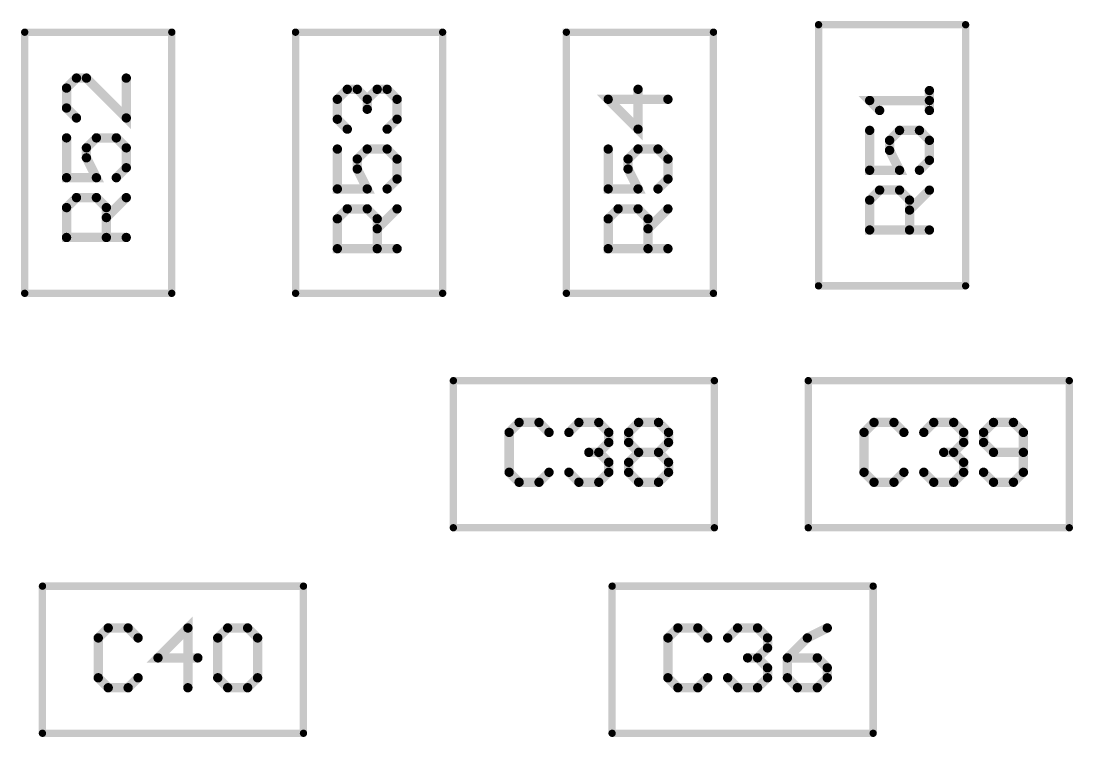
# Model space of a CAD drawing. Extents: x -4.2 to 14.8, y -3.5 to 8.8.
# Drawn here: x 0.659 to 1.222, y 3.129 to 3.512 of the extents above; entities that cross this region are included whole.
import ezdxf

# ---------------------------------------------------------------- set-up
doc = ezdxf.new("R2010")
doc.units = 0
doc.layers.add('2D_LINE_00', color=1, linetype='CONTINUOUS')

# ---------------------------------------------------------------- blocks, each defined once
blk = doc.blocks.new('SMOOTH_0$00394')
at = {"const_width": 0.00197}
blk.add_lwpolyline([(-0.00098, 0, 1), (0.00098, 0, 1)], format="xyb", close=True, dxfattribs=at)
blk = doc.blocks.new('DRAWING_3800')
at = {"layer": '2D_LINE_00', "const_width": 0.00394}
blk.add_lwpolyline([(0, 0), (0, 0.07874)], dxfattribs=at)
at = {"layer": '2D_LINE_00'}
for p in [(0, 0.07874), (0, 0)]:
    blk.add_blockref('SMOOTH_0$00394', p, dxfattribs=at)
blk = doc.blocks.new('DRAWING_3801')
at = {"layer": '2D_LINE_00', "const_width": 0.00394}
blk.add_lwpolyline([(0, 0), (0.13976, 0)], dxfattribs=at)
at = {"layer": '2D_LINE_00'}
for p in [(0, 0), (0.13976, 0)]:
    blk.add_blockref('SMOOTH_0$00394', p, dxfattribs=at)
blk = doc.blocks.new('DRAWING_3802')
at = {"layer": '2D_LINE_00', "const_width": 0.00394}
blk.add_lwpolyline([(0, 0), (0.13976, 0)], dxfattribs=at)
at = {"layer": '2D_LINE_00'}
for p in [(0, 0), (0.13976, 0)]:
    blk.add_blockref('SMOOTH_0$00394', p, dxfattribs=at)
blk = doc.blocks.new('DRAWING_3803')
at = {"layer": '2D_LINE_00', "const_width": 0.00394}
blk.add_lwpolyline([(0, 0), (0, 0.07874)], dxfattribs=at)
at = {"layer": '2D_LINE_00'}
for p in [(0, 0.07874), (0, 0)]:
    blk.add_blockref('SMOOTH_0$00394', p, dxfattribs=at)
blk = doc.blocks.new('DRAWING_4005')
at = {"layer": '2D_LINE_00', "const_width": 0.00394}
blk.add_lwpolyline([(0, 0), (0.07874, 0)], dxfattribs=at)
at = {"layer": '2D_LINE_00'}
for p in [(0, 0), (0.07874, 0)]:
    blk.add_blockref('SMOOTH_0$00394', p, dxfattribs=at)
blk = doc.blocks.new('DRAWING_4006')
at = {"layer": '2D_LINE_00', "const_width": 0.00394}
blk.add_lwpolyline([(0, 0), (0, 0.13976)], dxfattribs=at)
at = {"layer": '2D_LINE_00'}
for p in [(0, 0.13976), (0, 0)]:
    blk.add_blockref('SMOOTH_0$00394', p, dxfattribs=at)
blk = doc.blocks.new('DRAWING_4007')
at = {"layer": '2D_LINE_00', "const_width": 0.00394}
blk.add_lwpolyline([(0, 0), (0, 0.13976)], dxfattribs=at)
at = {"layer": '2D_LINE_00'}
for p in [(0, 0.13976), (0, 0)]:
    blk.add_blockref('SMOOTH_0$00394', p, dxfattribs=at)
blk = doc.blocks.new('DRAWING_4008')
at = {"layer": '2D_LINE_00', "const_width": 0.00394}
blk.add_lwpolyline([(0, 0), (0.07874, 0)], dxfattribs=at)
at = {"layer": '2D_LINE_00'}
for p in [(0, 0), (0.07874, 0)]:
    blk.add_blockref('SMOOTH_0$00394', p, dxfattribs=at)
blk = doc.blocks.new('DRAWING_4009')
at = {"layer": '2D_LINE_00', "const_width": 0.00394}
blk.add_lwpolyline([(0, 0), (0.07874, 0)], dxfattribs=at)
at = {"layer": '2D_LINE_00'}
for p in [(0, 0), (0.07874, 0)]:
    blk.add_blockref('SMOOTH_0$00394', p, dxfattribs=at)
blk = doc.blocks.new('DRAWING_4010')
at = {"layer": '2D_LINE_00', "const_width": 0.00394}
blk.add_lwpolyline([(0, 0), (0, 0.13976)], dxfattribs=at)
at = {"layer": '2D_LINE_00'}
for p in [(0, 0.13976), (0, 0)]:
    blk.add_blockref('SMOOTH_0$00394', p, dxfattribs=at)
blk = doc.blocks.new('DRAWING_4011')
at = {"layer": '2D_LINE_00', "const_width": 0.00394}
blk.add_lwpolyline([(0, 0), (0, 0.13976)], dxfattribs=at)
at = {"layer": '2D_LINE_00'}
for p in [(0, 0.13976), (0, 0)]:
    blk.add_blockref('SMOOTH_0$00394', p, dxfattribs=at)
blk = doc.blocks.new('DRAWING_4012')
at = {"layer": '2D_LINE_00', "const_width": 0.00394}
blk.add_lwpolyline([(0, 0), (0.07874, 0)], dxfattribs=at)
at = {"layer": '2D_LINE_00'}
for p in [(0, 0), (0.07874, 0)]:
    blk.add_blockref('SMOOTH_0$00394', p, dxfattribs=at)
blk = doc.blocks.new('DRAWING_4013')
at = {"layer": '2D_LINE_00', "const_width": 0.00394}
blk.add_lwpolyline([(0, 0), (0.07874, 0), (0.07874, 0.13976)], dxfattribs=at)
at = {"layer": '2D_LINE_00'}
for p in [(0.07874, 0.13976), (0, 0), (0.07874, 0)]:
    blk.add_blockref('SMOOTH_0$00394', p, dxfattribs=at)
blk = doc.blocks.new('DRAWING_4014')
at = {"layer": '2D_LINE_00', "const_width": 0.00394}
blk.add_lwpolyline([(0, 0), (0, 0.13976), (0.07874, 0.13976)], dxfattribs=at)
at = {"layer": '2D_LINE_00'}
for p in [(0, 0.13976), (0.07874, 0.13976), (0, 0)]:
    blk.add_blockref('SMOOTH_0$00394', p, dxfattribs=at)
blk = doc.blocks.new('DRAWING_4015')
at = {"layer": '2D_LINE_00', "const_width": 0.00394}
blk.add_lwpolyline([(0, 0), (0.07874, 0)], dxfattribs=at)
at = {"layer": '2D_LINE_00'}
for p in [(0, 0), (0.07874, 0)]:
    blk.add_blockref('SMOOTH_0$00394', p, dxfattribs=at)
blk = doc.blocks.new('DRAWING_4016')
at = {"layer": '2D_LINE_00', "const_width": 0.00394}
blk.add_lwpolyline([(0, 0), (0, 0.13976)], dxfattribs=at)
at = {"layer": '2D_LINE_00'}
for p in [(0, 0.13976), (0, 0)]:
    blk.add_blockref('SMOOTH_0$00394', p, dxfattribs=at)
blk = doc.blocks.new('DRAWING_4017')
at = {"layer": '2D_LINE_00', "const_width": 0.00394}
blk.add_lwpolyline([(0, 0), (0, 0.13976)], dxfattribs=at)
at = {"layer": '2D_LINE_00'}
for p in [(0, 0.13976), (0, 0)]:
    blk.add_blockref('SMOOTH_0$00394', p, dxfattribs=at)
blk = doc.blocks.new('DRAWING_4018')
at = {"layer": '2D_LINE_00', "const_width": 0.00394}
blk.add_lwpolyline([(0, 0), (0.07874, 0)], dxfattribs=at)
at = {"layer": '2D_LINE_00'}
for p in [(0, 0), (0.07874, 0)]:
    blk.add_blockref('SMOOTH_0$00394', p, dxfattribs=at)
blk = doc.blocks.new('DRAWING_4019')
at = {"layer": '2D_LINE_00', "const_width": 0.00394}
blk.add_lwpolyline([(0, 0), (0, 0.07874)], dxfattribs=at)
at = {"layer": '2D_LINE_00'}
for p in [(0, 0.07874), (0, 0)]:
    blk.add_blockref('SMOOTH_0$00394', p, dxfattribs=at)
blk = doc.blocks.new('DRAWING_4020')
at = {"layer": '2D_LINE_00', "const_width": 0.00394}
blk.add_lwpolyline([(0, 0), (0.13976, 0)], dxfattribs=at)
at = {"layer": '2D_LINE_00'}
for p in [(0, 0), (0.13976, 0)]:
    blk.add_blockref('SMOOTH_0$00394', p, dxfattribs=at)
blk = doc.blocks.new('DRAWING_4021')
at = {"layer": '2D_LINE_00', "const_width": 0.00394}
blk.add_lwpolyline([(0, 0), (0.13976, 0)], dxfattribs=at)
at = {"layer": '2D_LINE_00'}
for p in [(0, 0), (0.13976, 0)]:
    blk.add_blockref('SMOOTH_0$00394', p, dxfattribs=at)
blk = doc.blocks.new('DRAWING_4022')
at = {"layer": '2D_LINE_00', "const_width": 0.00394}
blk.add_lwpolyline([(0, 0), (0, 0.07874)], dxfattribs=at)
at = {"layer": '2D_LINE_00'}
for p in [(0, 0.07874), (0, 0)]:
    blk.add_blockref('SMOOTH_0$00394', p, dxfattribs=at)
blk = doc.blocks.new('DRAWING_4023')
at = {"layer": '2D_LINE_00', "const_width": 0.00394}
blk.add_lwpolyline([(0, 0), (0, 0.07874)], dxfattribs=at)
at = {"layer": '2D_LINE_00'}
for p in [(0, 0.07874), (0, 0)]:
    blk.add_blockref('SMOOTH_0$00394', p, dxfattribs=at)
blk = doc.blocks.new('DRAWING_4024')
at = {"layer": '2D_LINE_00', "const_width": 0.00394}
blk.add_lwpolyline([(0, 0), (0.13976, 0)], dxfattribs=at)
at = {"layer": '2D_LINE_00'}
for p in [(0, 0), (0.13976, 0)]:
    blk.add_blockref('SMOOTH_0$00394', p, dxfattribs=at)
blk = doc.blocks.new('DRAWING_4025')
at = {"layer": '2D_LINE_00', "const_width": 0.00394}
blk.add_lwpolyline([(0, 0), (0.13976, 0)], dxfattribs=at)
at = {"layer": '2D_LINE_00'}
for p in [(0, 0), (0.13976, 0)]:
    blk.add_blockref('SMOOTH_0$00394', p, dxfattribs=at)
blk = doc.blocks.new('DRAWING_4026')
at = {"layer": '2D_LINE_00', "const_width": 0.00394}
blk.add_lwpolyline([(0, 0), (0, 0.07874)], dxfattribs=at)
at = {"layer": '2D_LINE_00'}
for p in [(0, 0.07874), (0, 0)]:
    blk.add_blockref('SMOOTH_0$00394', p, dxfattribs=at)
blk = doc.blocks.new('DRAWING_4027')
at = {"layer": '2D_LINE_00', "const_width": 0.00394}
blk.add_lwpolyline([(0, 0), (0, 0.07874)], dxfattribs=at)
at = {"layer": '2D_LINE_00'}
for p in [(0, 0.07874), (0, 0)]:
    blk.add_blockref('SMOOTH_0$00394', p, dxfattribs=at)
blk = doc.blocks.new('DRAWING_4028')
at = {"layer": '2D_LINE_00', "const_width": 0.00394}
blk.add_lwpolyline([(0, 0), (0.13976, 0)], dxfattribs=at)
at = {"layer": '2D_LINE_00'}
for p in [(0, 0), (0.13976, 0)]:
    blk.add_blockref('SMOOTH_0$00394', p, dxfattribs=at)
blk = doc.blocks.new('DRAWING_4029')
at = {"layer": '2D_LINE_00', "const_width": 0.00394}
blk.add_lwpolyline([(0, 0), (0.13976, 0)], dxfattribs=at)
at = {"layer": '2D_LINE_00'}
for p in [(0, 0), (0.13976, 0)]:
    blk.add_blockref('SMOOTH_0$00394', p, dxfattribs=at)
blk = doc.blocks.new('DRAWING_4030')
at = {"layer": '2D_LINE_00', "const_width": 0.00394}
blk.add_lwpolyline([(0, 0), (0, 0.07874)], dxfattribs=at)
at = {"layer": '2D_LINE_00'}
for p in [(0, 0.07874), (0, 0)]:
    blk.add_blockref('SMOOTH_0$00394', p, dxfattribs=at)
blk = doc.blocks.new('SMOOTH_0$005')
at = {"const_width": 0.0025}
blk.add_lwpolyline([(-0.00125, 0, 1), (0.00125, 0, 1)], format="xyb", close=True, dxfattribs=at)
blk = doc.blocks.new('DRAWING_5589')
at = {"layer": '2D_LINE_00', "const_width": 0.005}
blk.add_lwpolyline([(0, 0), (-0.00533, 0.00533), (-0.016, 0.00533), (-0.02133, 0), (-0.02133, -0.02133), (-0.016, -0.02666), (-0.00533, -0.02666), (0, -0.02133)], dxfattribs=at)
at = {"layer": '2D_LINE_00'}
for p in [(-0.016, 0.00533), (-0.00533, 0.00533), (-0.02133, 0), (0, 0), (-0.02133, -0.02133), (0, -0.02133), (-0.016, -0.02666), (-0.00533, -0.02666)]:
    blk.add_blockref('SMOOTH_0$005', p, dxfattribs=at)
blk = doc.blocks.new('DRAWING_5590')
at = {"layer": '2D_LINE_00', "const_width": 0.005}
blk.add_lwpolyline([(0, 0), (0, 0.03199), (-0.016, 0.01599), (0.00533, 0.01599)], dxfattribs=at)
at = {"layer": '2D_LINE_00'}
for p in [(0, 0.03199), (-0.016, 0.01599), (0.00533, 0.01599), (0, 0)]:
    blk.add_blockref('SMOOTH_0$005', p, dxfattribs=at)
blk = doc.blocks.new('DRAWING_5591')
at = {"layer": '2D_LINE_00', "const_width": 0.005}
blk.add_lwpolyline([(0, 0), (0.00533, 0.00533), (0.01599, 0.00533), (0.02133, 0), (0.02133, -0.02133), (0.01599, -0.02666), (0.00533, -0.02666), (0, -0.02133), (0, 0)], dxfattribs=at)
at = {"layer": '2D_LINE_00'}
for p in [(0.00533, 0.00533), (0.01599, 0.00533), (0, 0), (0, 0), (0.02133, 0), (0, -0.02133), (0.02133, -0.02133), (0.00533, -0.02666), (0.01599, -0.02666)]:
    blk.add_blockref('SMOOTH_0$005', p, dxfattribs=at)
blk = doc.blocks.new('DRAWING_5684')
at = {"layer": '2D_LINE_00', "const_width": 0.005}
blk.add_lwpolyline([(0, 0), (-0.03199, 0), (-0.03199, 0.01599), (-0.02666, 0.02133), (-0.01599, 0.02133), (-0.01066, 0.01599), (-0.01066, 0)], dxfattribs=at)
at = {"layer": '2D_LINE_00'}
for p in [(-0.02666, 0.02133), (-0.01599, 0.02133), (-0.03199, 0.01599), (-0.01066, 0.01599), (-0.03199, 0), (-0.01066, 0), (0, 0)]:
    blk.add_blockref('SMOOTH_0$005', p, dxfattribs=at)
blk = doc.blocks.new('DRAWING_5685')
at = {"layer": '2D_LINE_00', "const_width": 0.005}
blk.add_lwpolyline([(0, 0), (0.01066, 0.01067)], dxfattribs=at)
at = {"layer": '2D_LINE_00'}
for p in [(0.01066, 0.01067), (0, 0)]:
    blk.add_blockref('SMOOTH_0$005', p, dxfattribs=at)
blk = doc.blocks.new('DRAWING_5686')
at = {"layer": '2D_LINE_00', "const_width": 0.005}
blk.add_lwpolyline([(0, 0), (0, -0.02133), (0.016, -0.02133), (0.01066, -0.01067), (0.01066, -0.00534), (0.016, 0), (0.02666, 0), (0.03199, -0.00534), (0.03199, -0.016), (0.02666, -0.02133)], dxfattribs=at)
at = {"layer": '2D_LINE_00'}
for p in [(0, 0), (0.016, 0), (0.02666, 0), (0.01066, -0.00534), (0.03199, -0.00534), (0.01066, -0.01067), (0.03199, -0.016), (0, -0.02133), (0.016, -0.02133), (0.02666, -0.02133)]:
    blk.add_blockref('SMOOTH_0$005', p, dxfattribs=at)
blk = doc.blocks.new('DRAWING_5687')
at = {"layer": '2D_LINE_00', "const_width": 0.005}
blk.add_lwpolyline([(0, 0), (0, -0.02133), (-0.02133, 0), (-0.02666, 0), (-0.03199, -0.00534), (-0.03199, -0.016), (-0.02666, -0.02133)], dxfattribs=at)
at = {"layer": '2D_LINE_00'}
for p in [(-0.02666, 0), (-0.02133, 0), (0, 0), (-0.03199, -0.00534), (-0.03199, -0.016), (-0.02666, -0.02133), (0, -0.02133)]:
    blk.add_blockref('SMOOTH_0$005', p, dxfattribs=at)
blk = doc.blocks.new('DRAWING_5688')
at = {"layer": '2D_LINE_00', "const_width": 0.005}
blk.add_lwpolyline([(0, 0), (-0.03199, 0), (-0.03199, 0.01599), (-0.02666, 0.02133), (-0.016, 0.02133), (-0.01066, 0.01599), (-0.01066, 0)], dxfattribs=at)
at = {"layer": '2D_LINE_00'}
for p in [(-0.02666, 0.02133), (-0.016, 0.02133), (-0.03199, 0.01599), (-0.01066, 0.01599), (-0.03199, 0), (-0.01066, 0), (0, 0)]:
    blk.add_blockref('SMOOTH_0$005', p, dxfattribs=at)
blk = doc.blocks.new('DRAWING_5689')
at = {"layer": '2D_LINE_00', "const_width": 0.005}
blk.add_lwpolyline([(0, 0), (0.01066, 0.01067)], dxfattribs=at)
at = {"layer": '2D_LINE_00'}
for p in [(0.01066, 0.01067), (0, 0)]:
    blk.add_blockref('SMOOTH_0$005', p, dxfattribs=at)
blk = doc.blocks.new('DRAWING_5690')
at = {"layer": '2D_LINE_00', "const_width": 0.005}
blk.add_lwpolyline([(0, 0), (0, -0.02133), (0.01599, -0.02133), (0.01066, -0.01067), (0.01066, -0.00534), (0.01599, 0), (0.02666, 0), (0.03199, -0.00534), (0.03199, -0.016), (0.02666, -0.02133)], dxfattribs=at)
at = {"layer": '2D_LINE_00'}
for p in [(0, 0), (0.01599, 0), (0.02666, 0), (0.01066, -0.00534), (0.03199, -0.00534), (0.01066, -0.01067), (0.03199, -0.016), (0, -0.02133), (0.01599, -0.02133), (0.02666, -0.02133)]:
    blk.add_blockref('SMOOTH_0$005', p, dxfattribs=at)
blk = doc.blocks.new('DRAWING_5691')
at = {"layer": '2D_LINE_00', "const_width": 0.005}
blk.add_lwpolyline([(0, 0), (-0.00533, 0.00533), (-0.00533, 0.01599), (0, 0.02133), (0.00533, 0.02133), (0.01066, 0.01599), (0.01066, 0.01066), (0.01066, 0.01599), (0.016, 0.02133), (0.02133, 0.02133), (0.02666, 0.01599), (0.02666, 0.00533), (0.02133, 0)], dxfattribs=at)
at = {"layer": '2D_LINE_00'}
for p in [(0, 0.02133), (0.00533, 0.02133), (0.016, 0.02133), (0.02133, 0.02133), (-0.00533, 0.01599), (0.01066, 0.01599), (0.01066, 0.01599), (0.02666, 0.01599), (0.01066, 0.01066), (-0.00533, 0.00533), (0.02666, 0.00533), (0, 0), (0.02133, 0)]:
    blk.add_blockref('SMOOTH_0$005', p, dxfattribs=at)
blk = doc.blocks.new('DRAWING_5692')
at = {"layer": '2D_LINE_00', "const_width": 0.005}
blk.add_lwpolyline([(0, 0), (-0.03199, 0), (-0.03199, 0.01599), (-0.02666, 0.02133), (-0.01599, 0.02133), (-0.01066, 0.01599), (-0.01066, 0)], dxfattribs=at)
at = {"layer": '2D_LINE_00'}
for p in [(-0.02666, 0.02133), (-0.01599, 0.02133), (-0.03199, 0.01599), (-0.01066, 0.01599), (-0.03199, 0), (-0.01066, 0), (0, 0)]:
    blk.add_blockref('SMOOTH_0$005', p, dxfattribs=at)
blk = doc.blocks.new('DRAWING_5693')
at = {"layer": '2D_LINE_00', "const_width": 0.005}
blk.add_lwpolyline([(0, 0), (0.01066, 0.01067)], dxfattribs=at)
at = {"layer": '2D_LINE_00'}
for p in [(0.01066, 0.01067), (0, 0)]:
    blk.add_blockref('SMOOTH_0$005', p, dxfattribs=at)
blk = doc.blocks.new('DRAWING_5694')
at = {"layer": '2D_LINE_00', "const_width": 0.005}
blk.add_lwpolyline([(0, 0), (0, -0.02133), (0.016, -0.02133), (0.01066, -0.01067), (0.01066, -0.00534), (0.016, 0), (0.02666, 0), (0.03199, -0.00534), (0.03199, -0.016), (0.02666, -0.02133)], dxfattribs=at)
at = {"layer": '2D_LINE_00'}
for p in [(0, 0), (0.016, 0), (0.02666, 0), (0.01066, -0.00534), (0.03199, -0.00534), (0.01066, -0.01067), (0.03199, -0.016), (0, -0.02133), (0.016, -0.02133), (0.02666, -0.02133)]:
    blk.add_blockref('SMOOTH_0$005', p, dxfattribs=at)
blk = doc.blocks.new('DRAWING_5695')
at = {"layer": '2D_LINE_00', "const_width": 0.005}
blk.add_lwpolyline([(0, 0), (-0.03199, 0), (-0.01599, -0.01599), (-0.01599, 0.00534)], dxfattribs=at)
at = {"layer": '2D_LINE_00'}
for p in [(-0.01599, 0.00534), (-0.03199, 0), (0, 0), (-0.01599, -0.01599)]:
    blk.add_blockref('SMOOTH_0$005', p, dxfattribs=at)
blk = doc.blocks.new('DRAWING_5696')
at = {"layer": '2D_LINE_00', "const_width": 0.005}
blk.add_lwpolyline([(0, 0), (-0.03199, 0), (-0.03199, 0.01599), (-0.02666, 0.02133), (-0.016, 0.02133), (-0.01066, 0.01599), (-0.01066, 0)], dxfattribs=at)
at = {"layer": '2D_LINE_00'}
for p in [(-0.02666, 0.02133), (-0.016, 0.02133), (-0.03199, 0.01599), (-0.01066, 0.01599), (-0.03199, 0), (-0.01066, 0), (0, 0)]:
    blk.add_blockref('SMOOTH_0$005', p, dxfattribs=at)
blk = doc.blocks.new('DRAWING_5697')
at = {"layer": '2D_LINE_00', "const_width": 0.005}
blk.add_lwpolyline([(0, 0), (0.01066, 0.01067)], dxfattribs=at)
at = {"layer": '2D_LINE_00'}
for p in [(0.01066, 0.01067), (0, 0)]:
    blk.add_blockref('SMOOTH_0$005', p, dxfattribs=at)
blk = doc.blocks.new('DRAWING_5698')
at = {"layer": '2D_LINE_00', "const_width": 0.005}
blk.add_lwpolyline([(0, 0), (0, -0.02133), (0.01599, -0.02133), (0.01066, -0.01067), (0.01066, -0.00534), (0.01599, 0), (0.02666, 0), (0.03199, -0.00534), (0.03199, -0.016), (0.02666, -0.02133)], dxfattribs=at)
at = {"layer": '2D_LINE_00'}
for p in [(0, 0), (0.01599, 0), (0.02666, 0), (0.01066, -0.00534), (0.03199, -0.00534), (0.01066, -0.01067), (0.03199, -0.016), (0, -0.02133), (0.01599, -0.02133), (0.02666, -0.02133)]:
    blk.add_blockref('SMOOTH_0$005', p, dxfattribs=at)
blk = doc.blocks.new('DRAWING_5699')
at = {"layer": '2D_LINE_00', "const_width": 0.005}
blk.add_lwpolyline([(0, 0), (0, 0.01066), (0, 0.00533), (-0.03199, 0.00533), (-0.02666, 0)], dxfattribs=at)
at = {"layer": '2D_LINE_00'}
for p in [(0, 0.01066), (-0.03199, 0.00533), (0, 0.00533), (-0.02666, 0), (0, 0)]:
    blk.add_blockref('SMOOTH_0$005', p, dxfattribs=at)
blk = doc.blocks.new('DRAWING_5700')
at = {"layer": '2D_LINE_00', "const_width": 0.005}
blk.add_lwpolyline([(0, 0), (-0.00534, 0.00533), (-0.016, 0.00533), (-0.02133, 0), (-0.02133, -0.02133), (-0.016, -0.02666), (-0.00534, -0.02666), (0, -0.02133)], dxfattribs=at)
at = {"layer": '2D_LINE_00'}
for p in [(-0.016, 0.00533), (-0.00534, 0.00533), (-0.02133, 0), (0, 0), (-0.02133, -0.02133), (0, -0.02133), (-0.016, -0.02666), (-0.00534, -0.02666)]:
    blk.add_blockref('SMOOTH_0$005', p, dxfattribs=at)
blk = doc.blocks.new('DRAWING_5701')
at = {"layer": '2D_LINE_00', "const_width": 0.005}
blk.add_lwpolyline([(0, 0), (0.00533, 0.00533), (0.01599, 0.00533), (0.02133, 0), (0.02133, -0.00533), (0.01599, -0.01067), (0.01066, -0.01067), (0.01599, -0.01067), (0.02133, -0.016), (0.02133, -0.02133), (0.01599, -0.02666), (0.00533, -0.02666), (0, -0.02133)], dxfattribs=at)
at = {"layer": '2D_LINE_00'}
for p in [(0.00533, 0.00533), (0.01599, 0.00533), (0, 0), (0.02133, 0), (0.02133, -0.00533), (0.01066, -0.01067), (0.01599, -0.01067), (0.01599, -0.01067), (0.02133, -0.016), (0, -0.02133), (0.02133, -0.02133), (0.00533, -0.02666), (0.01599, -0.02666)]:
    blk.add_blockref('SMOOTH_0$005', p, dxfattribs=at)
blk = doc.blocks.new('DRAWING_5702')
at = {"layer": '2D_LINE_00', "const_width": 0.005}
blk.add_lwpolyline([(0, 0), (0.00533, 0.00533), (0.01599, 0.00533), (0.02133, 0), (0.02133, -0.00533), (0.01599, -0.01067), (0.02133, -0.016), (0.02133, -0.02133), (0.01599, -0.02666), (0.00533, -0.02666), (0, -0.02133), (0, -0.016), (0.00533, -0.01067), (0, -0.00533), (0, 0)], dxfattribs=at)
at = {"layer": '2D_LINE_00'}
for p in [(0.00533, 0.00533), (0.01599, 0.00533), (0, 0), (0, 0), (0.02133, 0), (0, -0.00533), (0.02133, -0.00533), (0.00533, -0.01067), (0.01599, -0.01067), (0, -0.016), (0.02133, -0.016), (0, -0.02133), (0.02133, -0.02133), (0.00533, -0.02666), (0.01599, -0.02666)]:
    blk.add_blockref('SMOOTH_0$005', p, dxfattribs=at)
blk = doc.blocks.new('DRAWING_5703')
at = {"layer": '2D_LINE_00', "const_width": 0.005}
blk.add_lwpolyline([(0, 0), (0.01066, 0)], dxfattribs=at)
at = {"layer": '2D_LINE_00'}
for p in [(0, 0), (0.01066, 0)]:
    blk.add_blockref('SMOOTH_0$005', p, dxfattribs=at)
blk = doc.blocks.new('DRAWING_5704')
at = {"layer": '2D_LINE_00', "const_width": 0.005}
blk.add_lwpolyline([(0, 0), (-0.00533, 0.00533), (-0.016, 0.00533), (-0.02133, 0), (-0.02133, -0.02133), (-0.016, -0.02666), (-0.00533, -0.02666), (0, -0.02133)], dxfattribs=at)
at = {"layer": '2D_LINE_00'}
for p in [(-0.016, 0.00533), (-0.00533, 0.00533), (-0.02133, 0), (0, 0), (-0.02133, -0.02133), (0, -0.02133), (-0.016, -0.02666), (-0.00533, -0.02666)]:
    blk.add_blockref('SMOOTH_0$005', p, dxfattribs=at)
blk = doc.blocks.new('DRAWING_5705')
at = {"layer": '2D_LINE_00', "const_width": 0.005}
blk.add_lwpolyline([(0, 0), (0.00533, 0.00533), (0.01599, 0.00533), (0.02133, 0), (0.02133, -0.00533), (0.01599, -0.01067), (0.01066, -0.01067), (0.01599, -0.01067), (0.02133, -0.016), (0.02133, -0.02133), (0.01599, -0.02666), (0.00533, -0.02666), (0, -0.02133)], dxfattribs=at)
at = {"layer": '2D_LINE_00'}
for p in [(0.00533, 0.00533), (0.01599, 0.00533), (0, 0), (0.02133, 0), (0.02133, -0.00533), (0.01066, -0.01067), (0.01599, -0.01067), (0.01599, -0.01067), (0.02133, -0.016), (0, -0.02133), (0.02133, -0.02133), (0.00533, -0.02666), (0.01599, -0.02666)]:
    blk.add_blockref('SMOOTH_0$005', p, dxfattribs=at)
blk = doc.blocks.new('DRAWING_5706')
at = {"layer": '2D_LINE_00', "const_width": 0.005}
blk.add_lwpolyline([(0, 0), (0.00533, -0.00533), (0.01599, -0.00533), (0.02133, 0), (0.02133, 0.02133), (0.01599, 0.02666), (0.00533, 0.02666), (0, 0.02133), (0, 0.016), (0.00533, 0.01066), (0.02133, 0.01066)], dxfattribs=at)
at = {"layer": '2D_LINE_00'}
for p in [(0.00533, 0.02666), (0.01599, 0.02666), (0, 0.02133), (0.02133, 0.02133), (0, 0.016), (0.00533, 0.01066), (0.02133, 0.01066), (0, 0), (0.02133, 0), (0.00533, -0.00533), (0.01599, -0.00533)]:
    blk.add_blockref('SMOOTH_0$005', p, dxfattribs=at)
blk = doc.blocks.new('DRAWING_5707')
at = {"layer": '2D_LINE_00', "const_width": 0.005}
blk.add_lwpolyline([(0, 0), (-0.00533, 0.00533), (-0.016, 0.00533), (-0.02133, 0), (-0.02133, -0.02133), (-0.016, -0.02666), (-0.00533, -0.02666), (0, -0.02133)], dxfattribs=at)
at = {"layer": '2D_LINE_00'}
for p in [(-0.016, 0.00533), (-0.00533, 0.00533), (-0.02133, 0), (0, 0), (-0.02133, -0.02133), (0, -0.02133), (-0.016, -0.02666), (-0.00533, -0.02666)]:
    blk.add_blockref('SMOOTH_0$005', p, dxfattribs=at)
blk = doc.blocks.new('DRAWING_5708')
at = {"layer": '2D_LINE_00', "const_width": 0.005}
blk.add_lwpolyline([(0, 0), (0.00533, 0.00533), (0.01599, 0.00533), (0.02133, 0), (0.02133, -0.00533), (0.01599, -0.01067), (0.01066, -0.01067), (0.01599, -0.01067), (0.02133, -0.016), (0.02133, -0.02133), (0.01599, -0.02666), (0.00533, -0.02666), (0, -0.02133)], dxfattribs=at)
at = {"layer": '2D_LINE_00'}
for p in [(0.00533, 0.00533), (0.01599, 0.00533), (0, 0), (0.02133, 0), (0.02133, -0.00533), (0.01066, -0.01067), (0.01599, -0.01067), (0.01599, -0.01067), (0.02133, -0.016), (0, -0.02133), (0.02133, -0.02133), (0.00533, -0.02666), (0.01599, -0.02666)]:
    blk.add_blockref('SMOOTH_0$005', p, dxfattribs=at)
blk = doc.blocks.new('DRAWING_5709')
at = {"layer": '2D_LINE_00', "const_width": 0.005}
blk.add_lwpolyline([(0, 0), (-0.01067, -0.00533), (-0.02133, -0.016), (-0.02133, -0.02666), (-0.016, -0.03199), (-0.00534, -0.03199), (0, -0.02666), (0, -0.02133), (-0.00534, -0.016), (-0.02133, -0.016)], dxfattribs=at)
at = {"layer": '2D_LINE_00'}
for p in [(0, 0), (-0.01067, -0.00533), (-0.02133, -0.016), (-0.02133, -0.016), (-0.00534, -0.016), (0, -0.02133), (-0.02133, -0.02666), (0, -0.02666), (-0.016, -0.03199), (-0.00534, -0.03199)]:
    blk.add_blockref('SMOOTH_0$005', p, dxfattribs=at)

msp = doc.modelspace()

# ---------------------------------------------------------------- block references
for name, p in [('DRAWING_4015', (1.08563, 3.50988)), ('DRAWING_4016', (1.08563, 3.37012)), ('DRAWING_4017', (1.16437, 3.37012)), ('DRAWING_4005', (0.66063, 3.50588)), ('DRAWING_4006', (0.66063, 3.36612)), ('DRAWING_4007', (0.73937, 3.36612)), ('DRAWING_4009', (0.80563, 3.50588)), ('DRAWING_4010', (0.80563, 3.36612)), ('DRAWING_4011', (0.88437, 3.36612)), ('DRAWING_4013', (0.95063, 3.36612)), ('DRAWING_4014', (0.95063, 3.36612)), ('DRAWING_5687', (0.715, 3.48131)), ('DRAWING_5691', (0.83334, 3.45398)), ('DRAWING_5695', (1.005, 3.46997)), ('DRAWING_5699', (1.145, 3.46398)), ('DRAWING_5698', (1.11301, 3.45332)), ('DRAWING_5686', (0.68301, 3.44932)), ('DRAWING_5690', (0.82801, 3.44332)), ('DRAWING_5694', (0.97301, 3.44332)), ('DRAWING_5684', (0.715, 3.396)), ('DRAWING_5685', (0.70434, 3.40666)), ('DRAWING_5696', (1.145, 3.4)), ('DRAWING_5697', (1.13434, 3.41066)), ('DRAWING_5688', (0.86, 3.39)), ('DRAWING_5689', (0.84934, 3.40066)), ('DRAWING_5692', (1.005, 3.39)), ('DRAWING_5693', (0.99434, 3.40066)), ('DRAWING_4008', (0.66063, 3.36612)), ('DRAWING_4012', (0.80563, 3.36612)), ('DRAWING_4018', (1.08563, 3.37012)), ('DRAWING_4019', (0.89012, 3.24063)), ('DRAWING_4021', (0.89012, 3.31937)), ('DRAWING_4022', (1.02988, 3.24063)), ('DRAWING_4023', (1.08012, 3.24063)), ('DRAWING_4025', (1.08012, 3.31937)), ('DRAWING_4026', (1.21988, 3.24063)), ('DRAWING_5700', (0.94133, 3.29166)), ('DRAWING_5701', (0.95199, 3.29166)), ('DRAWING_5702', (0.98398, 3.29166)), ('DRAWING_5704', (1.13133, 3.29166)), ('DRAWING_5705', (1.14199, 3.29166)), ('DRAWING_5706', (1.17398, 3.27033)), ('DRAWING_5703', (0.98931, 3.28099)), ('DRAWING_4020', (0.89012, 3.24063)), ('DRAWING_4024', (1.08012, 3.24063)), ('DRAWING_3801', (0.67012, 3.20937)), ('DRAWING_3803', (0.67012, 3.13063)), ('DRAWING_3800', (0.80988, 3.13063)), ('DRAWING_4028', (0.97512, 3.20937)), ('DRAWING_4030', (0.97512, 3.13063)), ('DRAWING_4027', (1.11488, 3.13063)), ('DRAWING_5589', (0.72133, 3.18166)), ('DRAWING_5590', (0.74799, 3.155)), ('DRAWING_5591', (0.76398, 3.18166)), ('DRAWING_5707', (1.02633, 3.18166)), ('DRAWING_5708', (1.03699, 3.18166)), ('DRAWING_5709', (1.09031, 3.18699)), ('DRAWING_3802', (0.67012, 3.13063)), ('DRAWING_4029', (0.97512, 3.13063))]:
    msp.add_blockref(name, p)

doc.saveas('drawing.dxf')
